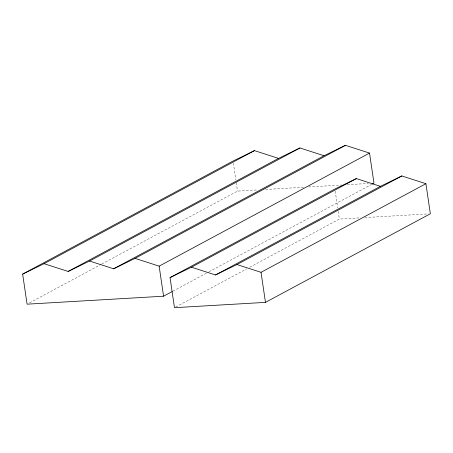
<?xml version="1.0" encoding="UTF-8"?>
<svg xmlns="http://www.w3.org/2000/svg" width="453" height="453" viewBox="0 0 453 453"><rect width="100%" height="100%" fill="white"/><g stroke="black" fill="none" stroke-linecap="round" stroke-linejoin="round"><path stroke-width="0.34" stroke-dasharray="2.27 1.7" d="M29.581 302.836L101.161 264.365M101.783 264.031L237.485 191.104L257.887 189.915M172.916 291.188L208.397 272.123M209.014 271.789L371.483 184.479M175.724 307.015L246.653 268.895M249.762 267.225L339.359 219.076L360.52 217.842M265.628 189.462L304.32 187.202M308.544 186.959L341.607 185.028M347.236 184.699L368.34 183.471M364.75 217.593L428.232 213.89M335.231 191.115L337.706 207.893M338.221 211.387L339.359 219.076M233.352 163.142L235.832 179.92M236.245 182.718L237.485 191.104"/><path stroke-width="0.68" d="M172.293 291.522L163.578 296.205L27.089 304.173L22.65 274.11L233.046 161.047L254.45 150.628L278.538 158.391L299.948 147.972L324.037 155.736L345.441 145.317L369.529 153.08L373.968 183.142L372.106 184.144M22.65 274.11L44.054 263.691L254.45 150.628M44.054 263.691L68.148 271.455L278.538 158.391M68.148 271.455L89.552 261.036L299.948 147.972M89.552 261.036L113.641 268.799L324.037 155.736M113.641 268.799L135.045 258.38L345.441 145.317M135.045 258.38L159.139 266.143L369.529 153.08M170.039 277.621L334.92 189.014L356.324 178.595L380.412 186.359L401.822 175.94L425.911 183.703L430.35 213.765L265.469 302.372L174.479 307.683L170.039 277.621L191.443 267.202L356.324 178.595M191.443 267.202L215.532 274.965L380.412 186.359M215.532 274.965L236.942 264.552L401.822 175.94M236.942 264.552L261.03 272.31L425.911 183.703M261.03 272.31L265.469 302.372M159.139 266.143L163.578 296.205"/></g></svg>
